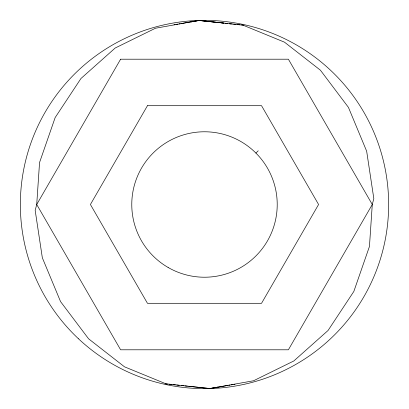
<?xml version="1.0" encoding="UTF-8"?>
<svg xmlns="http://www.w3.org/2000/svg" width="409" height="409" viewBox="0 0 409 409"><rect width="100%" height="100%" fill="white"/><g stroke="black" fill="none" stroke-linecap="round" stroke-linejoin="round"><path stroke-width="0.61" d="M255.922 153.078L258.222 150.778M191.034 21.917L192.286 21.692M193.534 21.467L199.168 20.45L216.197 22.311M215.466 387.533L209.832 388.55L165.885 383.795L124.505 366.822L88.579 338.79L60.558 301.602L42.342 257.798L35.174 210.364L36.723 204.5L39.55 162.526L55.164 117.552L80.956 78.502L115.169 48.037L155.466 28.236L199.106 20.45L243.115 25.205L284.495 42.178L320.421 70.21L348.442 107.398L366.658 151.202L373.826 198.636L372.277 204.5L369.45 246.474L353.836 291.448L328.044 330.498L293.831 360.963L253.534 380.764L209.894 388.55M216.714 387.308L217.966 387.083M174.014 24.775L175.256 24.56M176.504 24.346L177.751 24.126M178.999 23.911L180.246 23.696M181.494 23.477L198.953 20.45L220.328 22.694M227.506 385.523L210.047 388.55L188.672 386.306M228.754 385.304L230.001 385.089M231.249 384.874L232.496 384.654M233.743 384.44L234.986 384.225M221.586 22.827L224.101 23.093M225.359 23.221L227.874 23.487M229.761 23.686L232.276 23.952M233.534 24.08L236.049 24.346M237.307 24.479L239.822 24.744M241.709 24.939L243.595 25.138M165.405 383.862L167.291 384.061M169.178 384.255L171.693 384.521M172.951 384.654L175.466 384.92M176.724 385.048L179.239 385.314M181.126 385.513L183.641 385.779M184.899 385.907L187.414 386.173M217.46 22.449L219.986 22.725M221.249 22.863L223.769 23.139M225.661 23.344L227.557 23.548M229.449 23.758L230.712 23.896M120.614 59.203L36.723 204.5L120.614 349.797L288.386 349.797L372.277 204.5L288.386 59.203L120.614 59.203M147.46 105.701L90.415 204.5L147.46 303.299L261.54 303.299L318.585 204.5L261.54 105.701L147.46 105.701M78.502 338.79A184.142 184.142 0 0 0 383.795 246.474A184.142 184.142 0 0 0 151.202 28.236A184.142 184.142 0 0 0 78.502 338.79M168.14 267.481A72.72 72.72 0 0 0 277.22 204.5A72.72 72.72 0 0 0 168.14 141.519A72.72 72.72 0 0 0 168.14 267.481"/></g></svg>
